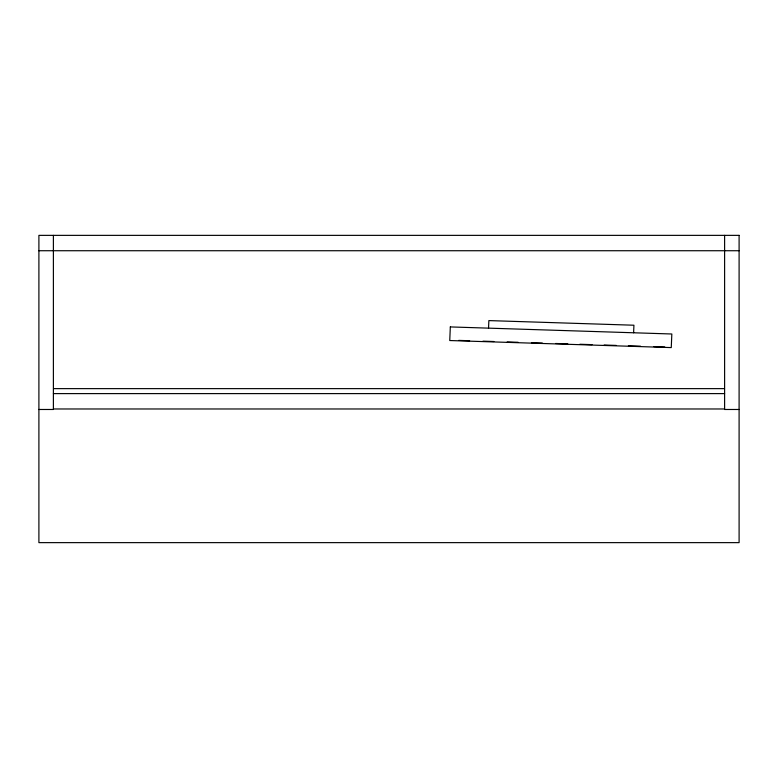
<?xml version="1.0" encoding="UTF-8"?>
<svg xmlns="http://www.w3.org/2000/svg" width="778" height="778" viewBox="0 0 778 778"><rect width="100%" height="100%" fill="white"/><g stroke="black" fill="none" stroke-linecap="round" stroke-linejoin="round"><path stroke-width="1.17" d="M488.545 328.151L488.866 320.594L633.924 325.223L633.613 332.77M38.9 250.73L739.1 250.73M53.488 388.63L724.513 388.63M53.39 393.61L724.61 393.61M53.39 408.975L724.61 408.975M38.9 409.481L53.39 409.481L53.39 235.364M739.1 409.481L724.61 409.481L724.61 235.364M458.709 340.394L469.62 340.735M482.953 341.163L493.865 341.513M507.188 341.941L518.099 342.281M531.432 342.709L542.344 343.059M555.677 343.487L567.794 343.866M579.911 344.255L592.039 344.644M604.156 345.033L616.273 345.413M628.4 345.802L640.518 346.191M653.851 346.618L664.762 346.959M450.326 326.925L449.752 340.531L671.258 347.591L671.832 333.995L450.326 326.925M739.1 235.364L38.9 235.364L38.9 542.636L739.1 542.636L739.1 235.364"/></g></svg>
